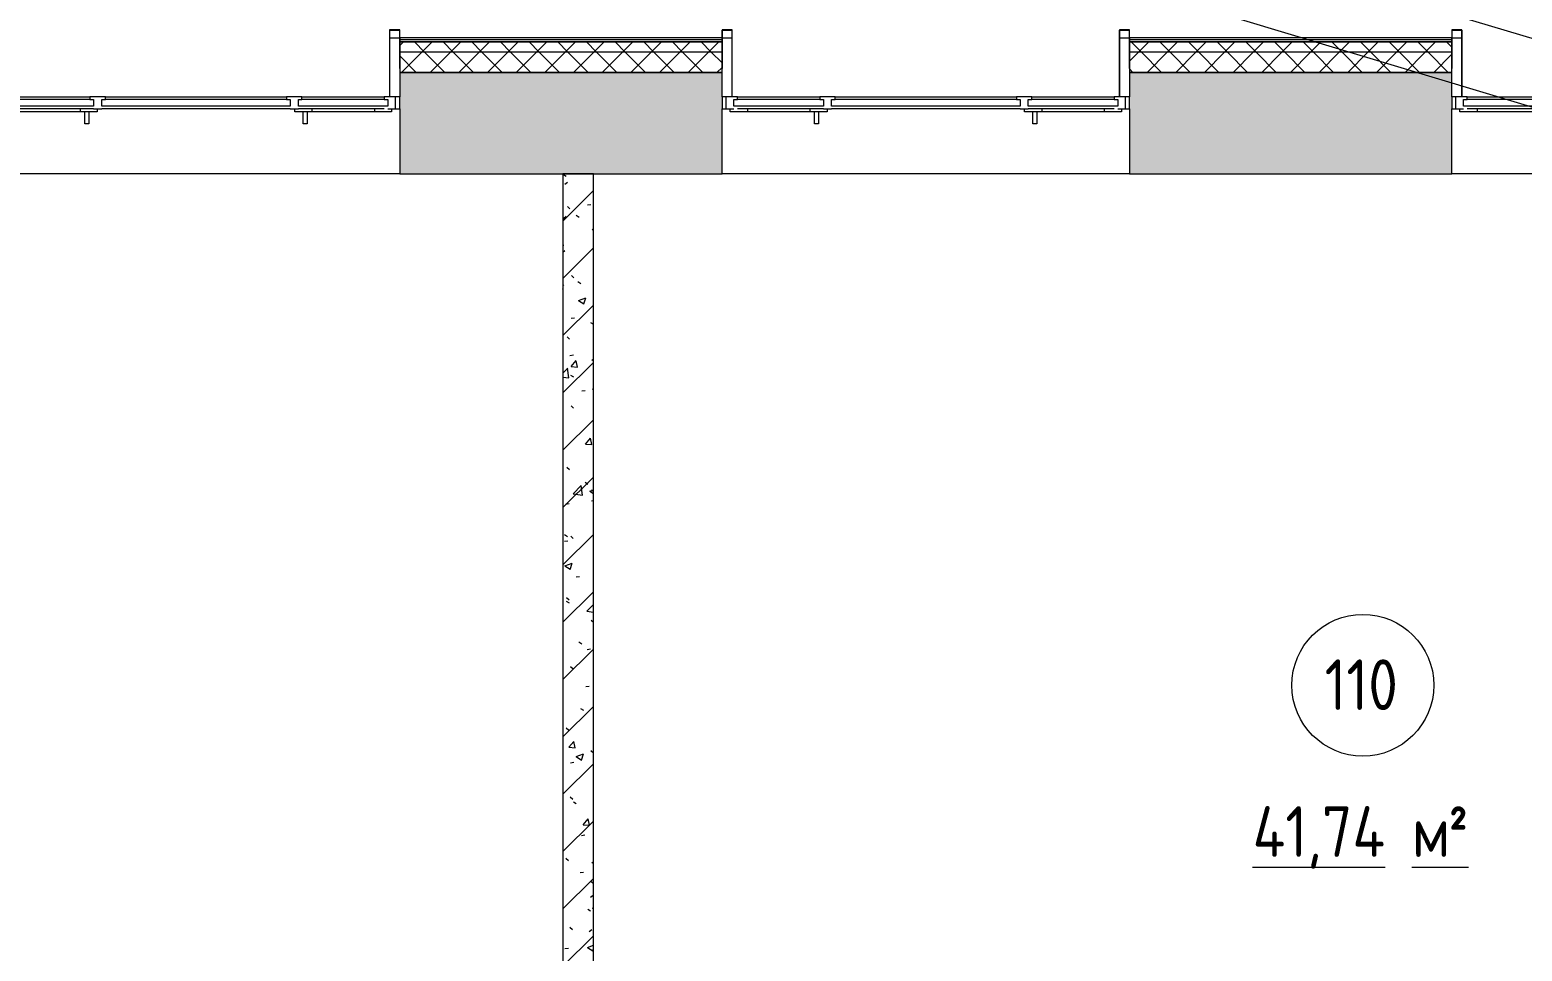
# Model space of a CAD drawing. Header units: millimetres. Extents: x -515342 to 330399, y -224905 to 507333.
# Drawn here: x -344958 to -337597, y -24030 to -19484 of the extents above; entities that cross this region are included whole.
import ezdxf

# ---------------------------------------------------------------- set-up
doc = ezdxf.new("R2010")
doc.units = ezdxf.units.MM
doc.layers.get('0').update_dxf_attribs({"lineweight": 0})
for name, color, linetype, lineweight in [('_ Окна', 7, 'Continuous', 0), ('Витраж', 7, 'Continuous', 0), ('Марки помещений', 7, 'Continuous', 0), ('Окна', 7, 'Continuous', 0), ('Стены внутренние', 7, 'Continuous', 0), ('Стены наружные', 7, 'Continuous', 0), ('Стены несущие', 7, 'Continuous', 0), ('Стены отделка', 7, 'Continuous', 0), ('Стены перегородки', 7, 'Continuous', 0), ('Стены штриховка', 7, 'Continuous', 0), ('экспертиза ДУ', 1, 'Continuous', 0)]:
    doc.layers.add(name, color=color, linetype=linetype, lineweight=lineweight)
doc.styles.add('GOST Common_1', font='', dxfattribs={"width": 0.9, "height": 250})
doc.styles.add('GOST Common_2', font='', dxfattribs={"width": 0.9, "height": 250})
doc.styles.get('GOST Common_1').set_extended_font_data('GOST Common')
doc.styles.get('GOST Common_2').set_extended_font_data('GOST Common')
pattern_1 = [(45, (0, 0), (-70.71068, 70.71068), []), (135, (0, 0), (-70.71068, -70.71068), [])]

# ---------------------------------------------------------------- blocks, each defined once
blk = doc.blocks.new('Окно_ПВХ_3Створки_1Фрамуга-верх - АР_Окно_ОП_1820_h_х1970_3ст2фр-в-9696728-О_АР_П_1_0_000_План 1 этажа')
at = {"layer": '_ Окна'}
for p, q in [((-929, 130), (-1005, 130)), ((-1005, 130), (-1005, 70)), ((-985, 70), (-985, 130)), ((-947, 84), (-947, 116)), ((-947, 116), (-929, 116)), ((-505, 84), (-947, 84)), ((-929, 116), (-929, 130)), ((-523, 116), (-929, 116)), ((-447, 130), (-523, 130)), ((-523, 130), (-523, 116)), ((-523, 116), (-505, 116)), ((-505, 116), (-505, 84)), ((-465, 84), (-465, 116)), ((-465, 116), (-447, 116)), ((465, 84), (-465, 84)), ((-447, 116), (-447, 130)), ((447, 116), (-447, 116)), ((523, 130), (447, 130)), ((447, 130), (447, 116)), ((447, 116), (465, 116)), ((465, 116), (465, 84)), ((505, 84), (505, 116)), ((505, 116), (523, 116)), ((947, 84), (505, 84)), ((523, 116), (523, 130)), ((929, 116), (523, 116)), ((929, 130), (929, 116)), ((1005, 130), (929, 130)), ((929, 116), (947, 116)), ((947, 116), (947, 84)), ((985, 70), (985, 130)), ((1005, 70), (1005, 130)), ((-1005, 70), (-947, 70)), ((-965, 56), (-965, 70)), ((-880, 56), (-965, 56)), ((-880, 70), (-880, 56)), ((-572, 70), (-572, 56)), ((-487, 56), (-572, 56)), ((-505, 70), (-465, 70)), ((-487, 70), (-487, 56)), ((465, 70), (505, 70)), ((487, 56), (487, 70)), ((572, 56), (487, 56)), ((572, 70), (572, 56)), ((880, 70), (880, 56)), ((965, 56), (880, 56)), ((947, 70), (1005, 70)), ((965, 70), (965, 56))]:
    blk.add_line(p, q, dxfattribs=at)
at = {"layer": 'Окна'}
for p, q in [((-929, 130), (-523, 130)), ((-447, 130), (447, 130)), ((523, 130), (929, 130)), ((-505, 70), (-929, 70)), ((-572, 56), (-880, 56)), ((-548.5, -4), (-548.5, 56)), ((-528.5, 56), (-528.5, -4)), ((465, 70), (-465, 70)), ((929, 70), (505, 70)), ((528.5, -4), (528.5, 56)), ((548.5, 56), (548.5, -4)), ((880, 56), (572, 56)), ((-528.5, -4), (-548.5, -4)), ((548.5, -4), (528.5, -4))]:
    blk.add_line(p, q, dxfattribs=at)
blk = doc.blocks.new('Прямоугольный импост - АР_Откос_Металлический_50х330 Белый Левый-9898760-О_АР_П_1_0_000_План 1 этажа')
at = {"layer": 'Витраж', "lineweight": 18}
for p, q in [((0, 40), (-50, 40)), ((-50, 40), (-50, -290)), ((-49, -290), (-49, 39)), ((-49, 39), (-1, 39)), ((-1, 39), (-1, -150)), ((0, -150), (0, 40)), ((-1, -150), (0, -150))]:
    blk.add_line(p, q, dxfattribs=at)
blk = doc.blocks.new('Прямоугольный импост - АР_Откос_Металлический_50х330 Коричневый Правый-9899919-О_АР_П_1_0_000_План 1 этажа')
at = {"layer": 'Витраж', "lineweight": 18}
for p, q in [((-50, -290), (-50, 40)), ((-50, 40), (0, 40)), ((-1, 39), (-49, 39)), ((-49, 39), (-49, -290)), ((-1, -150), (-1, 39)), ((0, 40), (0, -150)), ((0, -150), (-1, -150))]:
    blk.add_line(p, q, dxfattribs=at)
blk = doc.blocks.new('Прямоугольный импост - АР_Откос_Металлический_50х330 Коричневый Левый-9899773-О_АР_П_1_0_000_План 1 этажа')
at = {"layer": 'Витраж', "lineweight": 18}
for p, q in [((0, 40), (-50, 40)), ((-50, 40), (-50, -290)), ((-49, -290), (-49, 39)), ((-49, 39), (-1, 39)), ((-1, 39), (-1, -150)), ((0, -150), (0, 40)), ((-1, -150), (0, -150))]:
    blk.add_line(p, q, dxfattribs=at)
blk = doc.blocks.new('Прямоугольный импост - АР_Откос_Металлический_50х330 Белый Правый-9899492-О_АР_П_1_0_000_План 1 этажа')
at = {"layer": 'Витраж', "lineweight": 18}
for p, q in [((-50, -290), (-50, 40)), ((-50, 40), (0, 40)), ((-1, 39), (-49, 39)), ((-49, 39), (-49, -290)), ((-1, -150), (-1, 39)), ((0, 40), (0, -150)), ((0, -150), (-1, -150))]:
    blk.add_line(p, q, dxfattribs=at)
blk = doc.blocks.new('СД_Люблино_Фасады_rvt-1-О_АР_П_1_0_000_План 1 этажа')
at = {"layer": 'Стены внутренние'}
h = blk.add_hatch(dxfattribs=at)
h.set_pattern_fill('FP_1', color=256, style=0, pattern_type=2)
h.set_pattern_definition([(45, (0, 0), (-224.5064, 224.5064), []), (45, (224.5, 0), (-224.5064, 224.5064), [396.875, -79.375, 3.353, -76.022])])
h.paths.add_polyline_path([(95008.7, 15405), (95268.9, 15405), (95268.9, 15905), (93672.7, 15905), (93672.7, 15405), (94120.4, 15405)])
h.paths.add_polyline_path([(101935, 15405), (101935, 15905), (97278.9, 15905), (97278.9, 15405), (101435, 15405)])
h.paths.add_polyline_path([(91662.7, 15405), (91662.7, 15905), (90062.5, 15905), (90062.5, 15405), (91455.3, 15405)])
h.paths.add_polyline_path([(88052.5, 15405), (88052.5, 15905), (86472.6, 15905), (86472.6, 15405), (87902, 15405)])
h.paths.add_polyline_path([(83460.2, 15405), (84462.6, 15405), (84462.6, 15905), (82935.3, 15905), (82935.3, 15405)])
h.paths.add_polyline_path([(80925.3, 15405), (80925.3, 15905), (79340.3, 15905), (79340.3, 15405), (80795.2, 15405)])
h.paths.add_polyline_path([(72144.8, 15405), (73729.7, 15405), (73729.7, 15905), (72144.8, 15905), (72144.8, 15520.8)])
h.paths.add_polyline_path([(70134.8, 15405), (70134.8, 15905), (68493.6, 15905), (68493.6, 15405), (69731.3, 15405)])
h.paths.add_polyline_path([(76353.4, 15405), (77330.3, 15405), (77330.3, 15905), (75739.7, 15905), (75739.7, 15405)])
h.paths.add_polyline_path([(60500.1, 15405), (62868.6, 15405), (62868.6, 15905), (60500.1, 15905), (60500.1, 15725)])
h.paths.add_polyline_path([(64878.6, 15405), (66483.6, 15405), (66483.6, 15905), (64878.6, 15905), (64878.6, 15520.8)])
h.paths.add_polyline_path([(58090.1, 15405), (58090.1, 15905), (56894.2, 15905), (56894.2, 15405), (57698.2, 15405)])
h.paths.add_polyline_path([(51650.9, 15405), (54484.2, 15405), (54484.2, 15905), (51650.9, 15905)])
h.paths.add_polyline_path([(49990.9, 15405), (49990.9, 15905), (47243.8, 15905), (47243.8, 15405), (49703, 15405)])
h.paths.add_polyline_path([(40819.6, 15405), (41213.8, 15405), (41213.8, 15905), (38819.5, 15905), (38819.5, 15405), (39931.2, 15405)])
h.paths.add_polyline_path([(44833.8, 15405), (44833.8, 15905), (43623.8, 15905), (43623.8, 15405), (44430.3, 15405)])
h.paths.add_polyline_path([(36809.5, 15405), (36809.5, 15905), (35219.5, 15905), (35219.5, 15405), (36406, 15405)])
h.paths.add_polyline_path([(29609.5, 15405), (29609.5, 15905), (28023.1, 15905), (28023.1, 15405), (29271.1, 15405)])
h.paths.add_polyline_path([(31619.5, 15405), (33209.5, 15405), (33209.5, 15905), (31619.5, 15905), (31619.5, 15520.8)])
h.paths.add_polyline_path([(17210.3, 15405), (18800.9, 15405), (18800.9, 15905), (17210.3, 15905), (17210.3, 15725)])
h.paths.add_polyline_path([(20810.9, 15405), (22415.8, 15405), (22415.8, 15905), (20810.9, 15905), (20810.9, 15725)])
h.paths.add_polyline_path([(15200.3, 15405), (15200.3, 15905), (13615.3, 15905), (13615.3, 15405), (15057.5, 15405)])
h.paths.add_polyline_path([(24425.8, 15405), (26013.1, 15405), (26013.1, 15905), (24425.8, 15905), (24425.8, 15520.8)])
h.paths.add_polyline_path([(10024.1, 15405), (11605.3, 15405), (11605.3, 15905), (10024.1, 15905), (10024.1, 15725)])
h.paths.add_polyline_path([(6409.2, 15405), (8014.1, 15405), (8014.1, 15905), (6409.2, 15905), (6409.2, 15725)])
h.paths.add_polyline_path([(4399.2, 15405), (4399.2, 15905), (2875, 15905), (2875, 15405), (4397.3, 15405)])
h.paths.add_polyline_path([(1325, 15405), (1325, 15905), (-305, 15905), (-305, 15405), (843.9, 15405)])
at = {"layer": 'Стены наружные'}
h = blk.add_hatch(dxfattribs=at)
h.set_pattern_fill('FP_10', color=256, style=0, pattern_type=2)
h.set_pattern_definition(pattern_1)
h.paths.add_polyline_path([(102085, 16005), (102085, 16055), (97278.9, 16055), (97278.9, 16005), (102035, 16005)])
h.paths.add_polyline_path([(95268.9, 16005), (95268.9, 16055), (93672.7, 16055), (93672.7, 16005), (95008.7, 16005)])
h.paths.add_polyline_path([(83460.2, 16005), (84462.6, 16005), (84462.6, 16055), (82935.3, 16055), (82935.3, 16005)])
h.paths.add_polyline_path([(86472.6, 16005), (88052.5, 16005), (88052.5, 16055), (86472.6, 16055)])
h.paths.add_polyline_path([(80925.3, 16005), (80925.3, 16055), (79340.3, 16055), (79340.3, 16005), (80795.2, 16005)])
h.paths.add_polyline_path([(90062.5, 16005), (91662.7, 16005), (91662.7, 16055), (90062.5, 16055)])
h.paths.add_polyline_path([(77330.3, 16005), (77330.3, 16055), (75739.7, 16055), (75739.7, 16005), (77241.8, 16005)])
h.paths.add_polyline_path([(51650.9, 16005), (54484.2, 16005), (54484.2, 16055), (51650.9, 16055)])
h.paths.add_polyline_path([(70134.8, 16005), (70134.8, 16055), (68493.6, 16055), (68493.6, 16005), (69246.7, 16005)])
h.paths.add_polyline_path([(61251.5, 16005), (62868.6, 16005), (62868.6, 16055), (60500.1, 16055), (60500.1, 16005)])
h.paths.add_polyline_path([(72144.8, 16005), (73729.7, 16005), (73729.7, 16055), (72144.8, 16055)])
h.paths.add_polyline_path([(57698.2, 16005), (58090.1, 16005), (58090.1, 16055), (56894.2, 16055), (56894.2, 16005)])
h.paths.add_polyline_path([(66483.6, 16005), (66483.6, 16055), (64878.6, 16055), (64878.6, 16005), (65693.3, 16005)])
h.paths.add_polyline_path([(49990.9, 16005), (49990.9, 16055), (47243.8, 16055), (47243.8, 16005), (49703, 16005)])
h.paths.add_polyline_path([(36377.8, 16005), (36809.5, 16005), (36809.5, 16055), (35219.5, 16055), (35219.5, 16005), (35489.5, 16005)])
h.paths.add_polyline_path([(39042.9, 16005), (41213.8, 16005), (41213.8, 16055), (38819.5, 16055), (38819.5, 16005)])
h.paths.add_polyline_path([(44373, 16005), (44833.8, 16005), (44833.8, 16055), (43623.8, 16055), (43623.8, 16005)])
h.paths.add_polyline_path([(29271.1, 16005), (29609.5, 16005), (29609.5, 16055), (28023.1, 16055), (28023.1, 16005), (28382.7, 16005)])
h.paths.add_polyline_path([(24425.8, 16005), (26013.1, 16005), (26013.1, 16055), (24425.8, 16055)])
h.paths.add_polyline_path([(33209.5, 16005), (33209.5, 16055), (31619.5, 16055), (31619.5, 16005), (32824.4, 16005)])
h.paths.add_polyline_path([(11605.3, 16005), (11605.3, 16055), (10024.1, 16055), (10024.1, 16005), (11504.1, 16005)])
h.paths.add_polyline_path([(20810.9, 16005), (22415.8, 16005), (22415.8, 16055), (20810.9, 16055)])
h.paths.add_polyline_path([(18610.9, 16005), (18800.9, 16005), (18800.9, 16055), (17210.3, 16055), (17210.3, 16005), (17722.5, 16005)])
h.paths.add_polyline_path([(15200.3, 16005), (15200.3, 16055), (13615.3, 16055), (13615.3, 16005), (15057.5, 16005)])
h.paths.add_polyline_path([(8014.1, 16005), (8014.1, 16055), (6409.2, 16055), (6409.2, 16005), (7950.7, 16005)])
h.paths.add_polyline_path([(397.7, 16005), (397.7, 16055), (-405, 16055), (-405, 16005), (-44.4, 16005)])
h.paths.add_polyline_path([(4399.2, 16005), (4399.2, 16055), (3897.7, 16055), (3897.7, 16005), (4397.3, 16005)])
h = blk.add_hatch(dxfattribs=at)
h.set_pattern_fill('FP_10', color=256, style=0, pattern_type=2)
h.set_pattern_definition(pattern_1)
h.paths.add_polyline_path([(93672.7, 15905), (95268.9, 15905), (95268.9, 16005), (93672.7, 16005)])
h.paths.add_polyline_path([(102035, 15905), (102035, 16005), (97278.9, 16005), (97278.9, 15905), (101935, 15905)])
h.paths.add_polyline_path([(84348.6, 15905), (84462.6, 15905), (84462.6, 16005), (82935.3, 16005), (82935.3, 15905), (83460.2, 15905)])
h.paths.add_polyline_path([(87013.6, 15905), (88052.5, 15905), (88052.5, 16005), (86472.6, 16005), (86472.6, 15905)])
h.paths.add_polyline_path([(90062.5, 15905), (91662.7, 15905), (91662.7, 16005), (90062.5, 16005)])
h.paths.add_polyline_path([(73688.4, 15905), (73729.7, 15905), (73729.7, 16005), (72144.8, 16005), (72144.8, 15905), (72800.1, 15905)])
h.paths.add_polyline_path([(75739.7, 15905), (77330.3, 15905), (77330.3, 16005), (75739.7, 16005)])
h.paths.add_polyline_path([(79340.3, 15905), (80925.3, 15905), (80925.3, 16005), (79340.3, 16005)])
h.paths.add_polyline_path([(69246.7, 15905), (70134.8, 15905), (70134.8, 16005), (68493.6, 16005), (68493.6, 15905)])
h.paths.add_polyline_path([(62868.6, 15905), (62868.6, 16005), (60500.1, 16005), (60500.1, 15905), (62139.9, 15905)])
h.paths.add_polyline_path([(65693.3, 15905), (66483.6, 15905), (66483.6, 16005), (64878.6, 16005), (64878.6, 15905)])
h.paths.add_polyline_path([(52368.1, 15905), (54484.2, 15905), (54484.2, 16005), (51650.9, 16005), (51650.9, 15905)])
h.paths.add_polyline_path([(58090.1, 15905), (58090.1, 16005), (56894.2, 16005), (56894.2, 15905), (57698.2, 15905)])
h.paths.add_polyline_path([(47926.3, 15905), (49990.9, 15905), (49990.9, 16005), (47243.8, 16005), (47243.8, 15905)])
h.paths.add_polyline_path([(43623.8, 15905), (44833.8, 15905), (44833.8, 16005), (43623.8, 16005)])
h.paths.add_polyline_path([(41213.8, 15905), (41213.8, 16005), (38819.5, 16005), (38819.5, 15905), (40819.6, 15905)])
h.paths.add_polyline_path([(31936.1, 15905), (33209.5, 15905), (33209.5, 16005), (31619.5, 16005), (31619.5, 15905)])
h.paths.add_polyline_path([(36809.5, 15905), (36809.5, 16005), (35219.5, 16005), (35219.5, 15905), (36377.8, 15905)])
h.paths.add_polyline_path([(29609.5, 15905), (29609.5, 16005), (28023.1, 16005), (28023.1, 15905), (29271.1, 15905)])
h.paths.add_polyline_path([(26013.1, 15905), (26013.1, 16005), (24425.8, 16005), (24425.8, 15905), (25717.7, 15905)])
h.paths.add_polyline_path([(20810.9, 15905), (22415.8, 15905), (22415.8, 16005), (20810.9, 16005)])
h.paths.add_polyline_path([(18800.9, 15905), (18800.9, 16005), (17210.3, 16005), (17210.3, 15905), (18610.9, 15905)])
h.paths.add_polyline_path([(15057.5, 15905), (15200.3, 15905), (15200.3, 16005), (13615.3, 16005), (13615.3, 15905)])
h.paths.add_polyline_path([(11504.1, 15905), (11605.3, 15905), (11605.3, 16005), (10024.1, 16005), (10024.1, 15905)])
h.paths.add_polyline_path([(8014.1, 15905), (8014.1, 16005), (6409.2, 16005), (6409.2, 15905), (7950.7, 15905)])
h.paths.add_polyline_path([(-44.4, 15905), (397.7, 15905), (397.7, 16005), (-305, 16005), (-305, 15905)])
h.paths.add_polyline_path([(4399.2, 15905), (4399.2, 16005), (3897.7, 16005), (3897.7, 15905), (4397.3, 15905)])
at = {"layer": 'Стены внутренние'}
for p, q in [((31570.3, 16075), (31618.7, 16075)), ((33210.3, 16075), (33258.6, 16075)), ((35170.3, 16075), (35218.7, 16075)), ((36810.3, 16075), (36858.6, 16075)), ((31619.5, 15405), (29609.5, 15405)), ((35219.5, 15405), (33209.5, 15405)), ((38819.5, 15405), (36809.5, 15405))]:
    blk.add_line(p, q, dxfattribs=at)
at = {"layer": 'Стены несущие'}
for p, q in [((31619.5, 15905), (31619.5, 15785)), ((33209.5, 15905), (31619.5, 15905)), ((31619.5, 15905), (33209.5, 15905)), ((33209.5, 15785), (33209.5, 15905)), ((35219.5, 15905), (35219.5, 15785)), ((36809.5, 15905), (35219.5, 15905)), ((35219.5, 15905), (36809.5, 15905)), ((36809.5, 15785), (36809.5, 15905)), ((31619.5, 15725), (31619.5, 15405)), ((33209.5, 15405), (33209.5, 15725)), ((35219.5, 15725), (35219.5, 15405)), ((36809.5, 15405), (36809.5, 15725)), ((31619.5, 15405), (33209.5, 15405)), ((35219.5, 15405), (36809.5, 15405))]:
    blk.add_line(p, q, dxfattribs=at)
at = {"layer": 'Стены отделка', "lineweight": 9}
for p, q in [((33209.5, 16075), (31619.5, 16075)), ((31619.5, 16075), (31619.5, 16065)), ((31619.5, 16065), (31619.5, 16055)), ((31619.5, 16055), (31619.5, 16005)), ((33209.5, 16065), (33209.5, 16075)), ((33209.5, 16055), (33209.5, 16065)), ((33209.5, 16005), (33209.5, 16055)), ((36809.5, 16075), (35219.5, 16075)), ((35219.5, 16075), (35219.5, 16065)), ((35219.5, 16065), (35219.5, 16055)), ((35219.5, 16055), (35219.5, 16005)), ((36809.5, 16065), (36809.5, 16075)), ((36809.5, 16055), (36809.5, 16065)), ((36809.5, 16005), (36809.5, 16055)), ((31619.5, 16005), (31619.5, 15905)), ((33209.5, 15905), (33209.5, 16005)), ((35219.5, 16005), (35219.5, 15905)), ((36809.5, 15905), (36809.5, 16005))]:
    blk.add_line(p, q, dxfattribs=at)
at = {"layer": 'Стены штриховка'}
for p, q in [((33209.5, 16065), (31619.5, 16065)), ((33209.5, 16055), (31619.5, 16055)), ((31619.5, 16055), (33209.5, 16055)), ((36809.5, 16065), (35219.5, 16065)), ((36809.5, 16055), (35219.5, 16055)), ((35219.5, 16055), (36809.5, 16055)), ((33209.5, 16005), (31619.5, 16005)), ((36809.5, 16005), (35219.5, 16005))]:
    blk.add_line(p, q, dxfattribs=at)
at = {"layer": 'Витраж', "lineweight": 9}
for name, p in [('Прямоугольный импост - АР_Откос_Металлический_50х330 Белый Левый-9898760-О_АР_П_1_0_000_План 1 этажа', (31619.5, 16075)), ('Прямоугольный импост - АР_Откос_Металлический_50х330 Коричневый Левый-9899773-О_АР_П_1_0_000_План 1 этажа', (35219.5, 16075))]:
    blk.add_blockref(name, p, dxfattribs=at)
at = {"layer": 'Витраж', "lineweight": 9, "extrusion": (0, 0, -1)}
for name, p in [('Прямоугольный импост - АР_Откос_Металлический_50х330 Коричневый Правый-9899919-О_АР_П_1_0_000_План 1 этажа', (-33209.5, 16075)), ('Прямоугольный импост - АР_Откос_Металлический_50х330 Белый Правый-9899492-О_АР_П_1_0_000_План 1 этажа', (-36809.5, 16075))]:
    blk.add_blockref(name, p, dxfattribs=at)
at = {"layer": 'Окна', "lineweight": 9}
for p in [(30614.5, 15655), (34214.5, 15655), (37814.5, 15655)]:
    blk.add_blockref('Окно_ПВХ_3Створки_1Фрамуга-верх - АР_Окно_ОП_1820_h_х1970_3ст2фр-в-9696728-О_АР_П_1_0_000_План 1 этажа', p, dxfattribs=at)
blk = doc.blocks.new('ASVP_Марка_Помещение_ДваЗначения - Номер Площадь-685795-О_АР_П_1_0_000_План 1 этажа')
at = {"layer": 'Марки помещений'}
blk.add_circle((0, 0), 3.5, dxfattribs=at)

msp = doc.modelspace()

# ---------------------------------------------------------------- hatches: boundary and pattern name
at = {"layer": 'Стены внутренние'}
h = msp.add_hatch(dxfattribs=at)
h.set_pattern_fill('FP_3', color=256, style=0, pattern_type=2)
h.set_pattern_definition([(45, (-374753.14, -35598.53), (-141.4214, 141.4214), [])])
h.paths.add_polyline_path([(-342328.1427, -26203.5295), (-342178.1427, -26203.5295), (-342178.1427, -20193.5295), (-342328.1427, -20193.5295), (-342328.1427, -26063.7584)])
h = msp.add_hatch(dxfattribs=at)
h.set_pattern_fill('FP_4', color=256, style=0, pattern_type=2)
h.set_pattern_definition([(50, (-374753.14, -35598.53), (364.368, -31.8783), [38.1, -419.1]), (355, (-374753.14, -35598.53), (-70.486, 382.1133), [30.48, -335.28]), (100.451, (-374722.78, -35601.2), (293.885, 350.2334), [32.38, -356.18]), (46.184, (-374753.14, -35496.93), (542.1585, -84.086), [57.15, -628.65]), (96.636, (-374707.96, -35503.94), (474.805, 494.8554), [48.57, -534.27]), (351.184, (-374753.14, -35496.93), (474.81, 494.85), [45.72, -502.92]), (21, (-374702.34, -35522.33), (303.2285, -204.5305), [38.1, -419.1]), (326, (-374702.34, -35522.33), (123.604, 368.376), [30.48, -335.28]), (71.451, (-374677.07, -35539.37), (426.834, 163.8427), [32.38, -356.18]), (37.5, (-374753.14, -35598.53), (6.17665, 169.11015), [16.764, -314.452, 16.764, -323.596, -336.55]), (37.5, (-374753.14, -35598.53), (6.17665, 169.11015), [-671.576, 16.764, -319.786]), (7.5, (-374753.14, -35598.53), (133.6389, 200.3615), [16.764, -177.292, 16.764, -306.832, -128.27]), (7.5, (-374753.14, -35598.53), (133.6389, 200.3615), [-517.652, 16.764, -111.506]), (327.5, (-374866.43, -35598.53), (271.1818, -11.45836), [16.764, -110.236, 16.764, -379.476, -525.78]), (327.5, (-374866.43, -35598.53), (271.1818, -11.45836), [-523.24, 16.764, -509.016]), (317.5, (-374917.23, -35598.53), (296.2585, 50.8528), [16.764, -148.336, 16.764, -246.38, -373.38]), (317.5, (-374917.23, -35598.53), (296.2585, 50.8528), [-428.244, 16.764, -356.616])])
h.paths.add_polyline_path([(-342328.1427, -26203.5295), (-342178.1427, -26203.5295), (-342178.1427, -20193.5295), (-342328.1427, -20193.5295), (-342328.1427, -26063.7584)])

# ---------------------------------------------------------------- linework, layer by layer
at = {"layer": 'Стены перегородки'}
for p, q in [((-342178.1427, -20193.5295), (-342328.1427, -20193.5295)), ((-342328.1427, -20193.5295), (-342328.1427, -26203.5295)), ((-342178.1427, -26203.5295), (-342178.1427, -20193.5295))]:
    msp.add_line(p, q, dxfattribs=at)
at = {"layer": 'экспертиза ДУ', "elevation": 0}
for points in [[(-447577.1251, 13316.8878), (-329569.2027, -22270.3035)], [(-328695.377, -22168.2358), (-447577.1251, 13316.8878)]]:
    msp.add_lwpolyline(points, dxfattribs=at)

# ---------------------------------------------------------------- block references
msp.add_blockref('СД_Люблино_Фасады_rvt-1-О_АР_П_1_0_000_План 1 этажа', (-374753.1427, -35598.5295))
at = {"layer": 'Марки помещений', "xscale": 99.99999999999993, "yscale": 99.99999999999993, "zscale": 99.99999999999993}
msp.add_blockref('ASVP_Марка_Помещение_ДваЗначения - Номер Площадь-685795-О_АР_П_1_0_000_План 1 этажа', (-338382.5767, -22717.7642), dxfattribs=at)

# ---------------------------------------------------------------- texts
at = {"layer": 'Марки помещений', "char_height": 250, "attachment_point": 1}
for s, insert, width, style in [('110', (-338571.134, -22590.0392), 468.987187, 'GOST Common_1'), ('\\L41,74 ', (-338926.1702, -23314.5696), 952.40475, 'GOST Common_1'), ('\\L\\fGOST Common|b0|i0|c238|p34|;\\W.9;\\L²', (-337961.764, -23314.5696), 165.949312, 'GOST Common_2'), ('\\L\\fGOST Common|b0|i0|c204|p34|;\\W.9;\\Lм', (-338140.3577, -23314.5696), 216.455625, 'GOST Common_1')]:
    msp.add_mtext(s, dxfattribs=dict(at, insert=insert, width=width, style=style))

doc.saveas('drawing.dxf')
